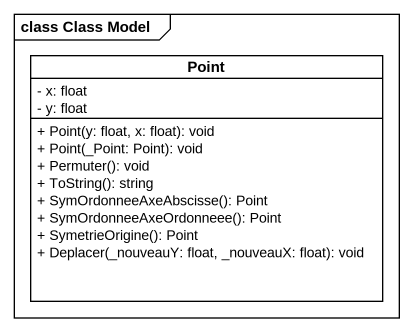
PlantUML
@startuml
mainframe class Class Model
hide circle
hide empty members
skinparam classAttributeIconSize 0
class Point {
  - x: float
  - y: float
  + Point(y: float, x: float): void
  + Point(_Point: Point): void
  + Permuter(): void
  + ToString(): string
  + SymOrdonneeAxeAbscisse(): Point
  + SymOrdonneeAxeOrdonneee(): Point
  + SymetrieOrigine(): Point
  + Deplacer(_nouveauY: float, _nouveauX: float): void
}
@enduml
